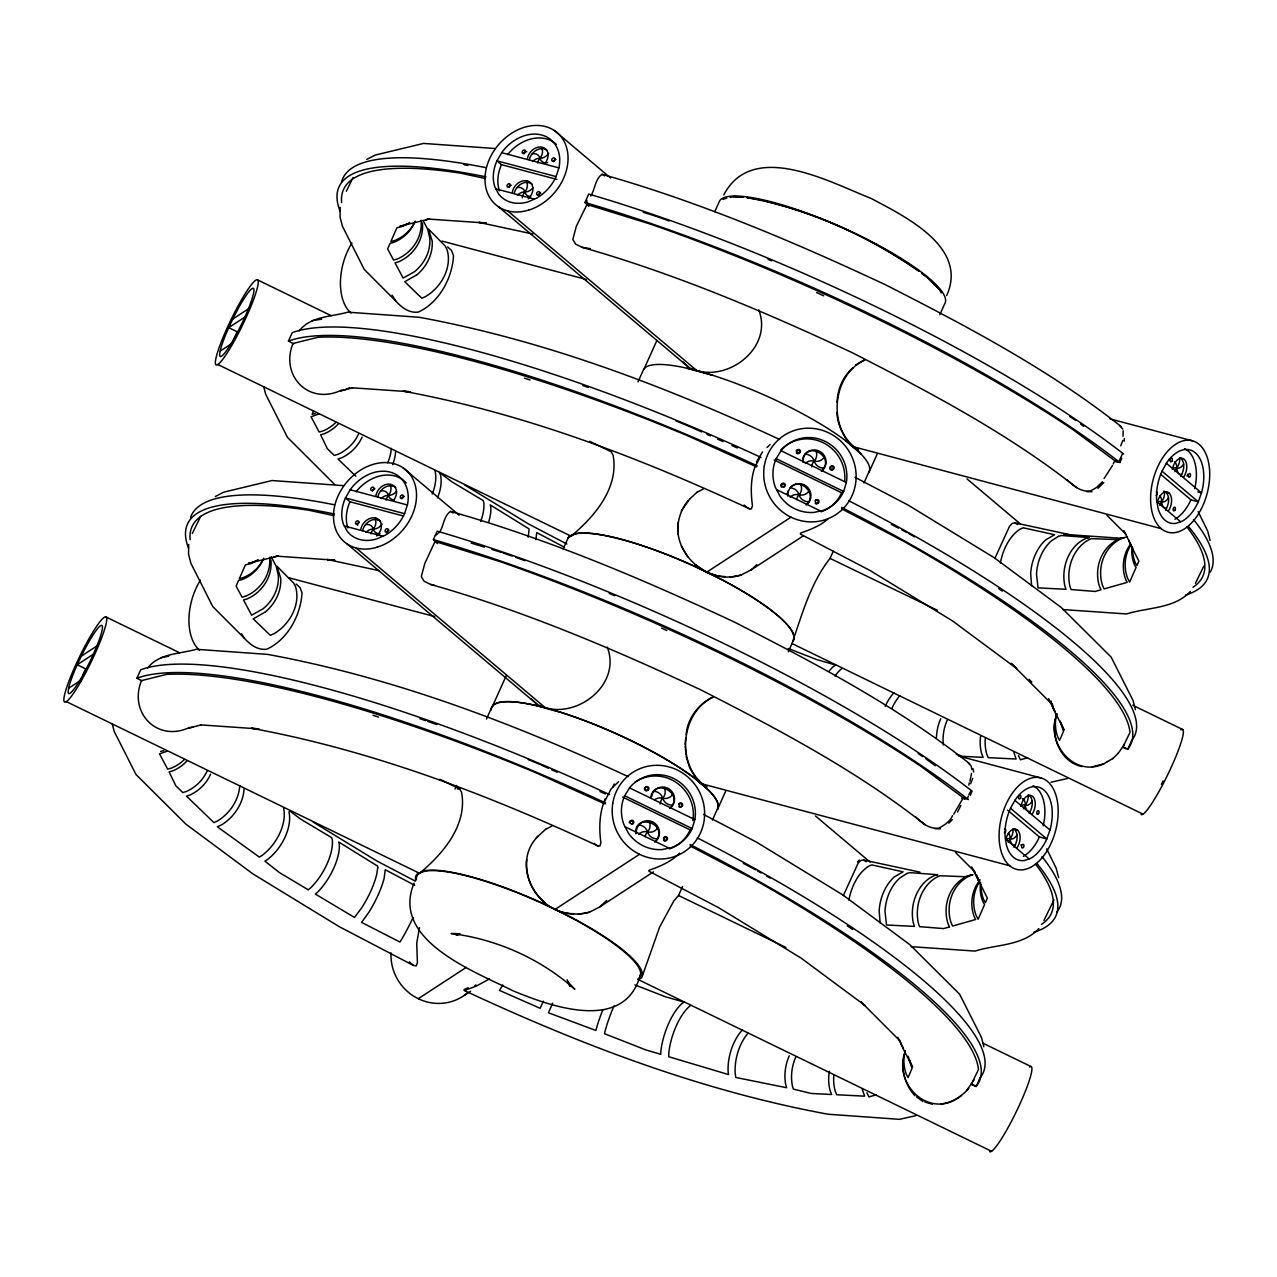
<?xml version="1.0" encoding="UTF-8"?>
<svg xmlns="http://www.w3.org/2000/svg" width="1277" height="1277" viewBox="0 0 1277 1277"><rect width="100%" height="100%" fill="white"/><g stroke="black" fill="none" stroke-linecap="round" stroke-linejoin="round"><path stroke-width="1.5" d="M678.055 534.424C676.73 522.229 680.449 510.082 688.064 500.488M188.709 544.449L188.517 554.026L190.896 563.317L212.764 606.575L244.242 638.117C250.037 644.55 257.683 650.504 266.877 649.179C287.756 639.522 300.749 615.243 302.026 592.847L300.047 587.596L296.152 584.052M340.225 207.337L340.033 216.914L342.412 226.189L364.264 269.463L395.742 301.005C401.553 307.438 409.199 313.376 418.393 312.067C439.256 302.41 452.266 278.131 453.527 255.719L451.563 250.484L447.652 246.94M686.18 734.307C687.521 718.249 698.631 703.93 712.933 696.955M465.403 991.032L465.435 990.106L476.145 986.163L489.506 978.9M586.766 200.234L586.989 204.48L650.823 224.225A472.602 102.288 24.2 0 1 1072.026 428.944L1116.05 461.62M1055.153 719.558C1048.688 747.093 1076.319 777.549 1104.094 763.566M971.526 773.479L969.913 781.141M1124.239 441.235L1124.367 438.49M903.238 1059.734C901.594 1072.728 906.095 1086.088 914.907 1095.746M685.031 744.395L685.797 737.675M837.105 402.239C837.536 389.182 842.964 376.348 852.94 367.76M528.231 537.154L529.109 528.949L490.24 504.926L490.799 507.113A37.975 15.978 -59.9 0 1 488.628 522.213M968.828 785.179L969.211 782.929M535.909 539.676L536.755 532.605L564.466 547.274M596.614 1027.682L595.896 1030.475L548.456 1012.789L552.622 1003.131M843.347 895.592L858.064 863.3L860.921 860.411L863.523 860.028L866.205 861.736M994.847 558.464L1009.58 526.188L1012.422 523.283L1015.039 522.9L1017.705 524.608M905.377 1050.955C892.064 1084.827 930.885 1121.03 961.501 1095.443M1056.893 713.827C1049.247 733.892 1059.511 762.002 1081.986 766.567M605.106 798.939C599.36 812.826 598.833 828.166 600.94 842.836L599.887 846.044L596.758 845.566L594.044 843.299M404.57 513.689L407.491 504.702A37.863 29.483 -49.8 0 0 390.155 472.107A37.863 29.483 -49.8 0 0 350.361 489.49L345.444 497.95A37.863 29.483 -49.8 0 0 343.385 524.097L347.105 531.088A37.863 29.483 -49.8 0 0 376.667 538.958L385.207 535.223A37.863 29.483 -49.8 0 0 404.57 513.689L345.444 497.95L349.978 501.781L403.388 516.004M556.086 176.577L558.991 167.574A37.863 29.483 -49.8 0 0 541.671 134.995A37.863 29.483 -49.8 0 0 501.877 152.378L496.945 160.838A37.863 29.483 -49.8 0 0 494.901 186.969L498.605 193.96A37.863 29.483 -49.8 0 0 528.183 201.83L536.707 198.111A37.863 29.483 -49.8 0 0 556.086 176.577L496.945 160.838L501.478 164.669L556.804 179.387M605.122 803.999L535.606 772.617A472.602 102.288 24.2 0 0 166.505 674.384L141.492 680.609C128.402 712.614 157.215 742.847 189.81 727.331M756.622 466.871L687.106 435.505A472.602 102.288 24.2 0 0 318.005 337.272L293.008 343.481C279.902 375.486 308.731 405.719 341.326 390.203M968.349 796.082L967.327 799.083L963.145 797.965L953.791 814.183M1119.354 460.47L1122.627 453.527M650.775 797.183C654.063 778.012 683.275 792.442 671.079 807.048M787.143 493.784L788.069 491.102M802.754 458.73C807.463 441.012 834.36 456.288 822.596 469.936M1123.042 436.351L1123.121 430.796M640.735 973.106C626.416 1033.636 550.978 1006.707 512.716 990.649C474.98 971.637 390.155 940.239 414.067 883.109M362.652 530.641C364.057 523.059 373.491 516.084 380.578 521.208M377.816 496.929C379.221 489.346 388.655 482.387 395.742 487.495M514.168 193.513C515.573 185.947 525.007 178.972 532.094 184.096M529.317 159.801C530.721 152.234 540.155 145.259 547.242 150.383M419.495 927.581L416.717 943.224L417.419 962.635L416.27 965.907L413.237 965.364L339.171 926.623L252.974 873.931L185.883 824.144L135.985 774.516L114.132 731.242L112.232 723.82M970.6 783.695L972.723 778.363M1120.711 445.801L1122.834 440.469M590.772 196.051C595.13 189.14 595.178 178.78 602.074 174.295C699.876 202.005 793.671 241.784 885.599 284.819C967.248 326.513 1049.071 369.5 1121.222 426.598M93.365 654.223L97.02 645.683A37.863 5.076 -64.1 0 0 100.452 625.778A37.863 5.076 -64.1 0 0 81.425 655.867L77.227 664.758A37.863 5.076 -64.1 0 0 68.878 687.058L68.144 691.32A37.863 5.076 -64.1 0 0 76.205 686.052L80.291 679.603A37.863 5.076 -64.1 0 0 93.365 654.223L77.227 664.758L85.655 668.861A37.863 5.076 -64.1 0 0 82.686 675.772M244.881 317.111L248.52 308.555A37.863 5.076 -64.1 0 0 251.952 288.666A37.863 5.076 -64.1 0 0 232.925 318.739L228.727 327.646A37.863 5.076 -64.1 0 0 220.378 349.946L219.644 354.208A37.863 5.076 -64.1 0 0 227.721 348.94L231.807 342.491A37.863 5.076 -64.1 0 0 244.881 317.111L228.727 327.646L237.171 331.749A37.863 5.076 -64.1 0 0 233.515 340.289M313.631 410.843L312.131 414.259L315.18 413.556M612.721 787.255L614.205 783.966M142.082 680.928L136.926 678.231L140.725 669.802A461.38 99.861 24.2 0 1 609.48 794.565M293.582 343.816L288.442 341.119L292.225 332.69A461.38 99.861 24.2 0 1 760.98 457.437M437.325 543.523L433.43 539.596L437.229 531.168A461.38 99.861 24.2 0 1 972.148 791.149L970.265 795.363M588.841 206.411L584.946 202.468L588.729 194.056A461.38 99.861 24.2 0 1 1123.664 454.037M455.027 789.026L456.639 785.451M486.489 719.031L492.14 706.468M638.005 381.903L643.64 369.34A123.805 26.801 24.2 0 1 770.462 397.817A123.805 26.801 24.2 0 1 868.775 472.219L863.922 482.977M506.187 675.772L492.347 706.58A123.805 26.801 24.2 0 1 535.382 705.415L560.97 712.422A123.805 26.801 24.2 0 1 694.576 778.156L709.501 791.086A123.805 26.801 24.2 0 1 717.466 809.458L725.607 791.341M563.205 548.902L568.105 538.032A123.805 26.801 24.2 0 1 694.911 566.493A123.805 26.801 24.2 0 1 793.225 640.894L788.324 651.781M643.847 369.468L656.889 340.464M714.721 211.774L719.605 200.904A123.805 26.801 24.2 0 1 846.412 229.381A123.805 26.801 24.2 0 1 944.725 303.782L939.84 314.653M991.543 1151.279L638.372 979.635L642.347 976.011L659.618 927.134L673.745 901.051L678.534 895.496L682.572 886.525M712.422 820.105L717.259 809.331A123.805 26.801 24.2 0 0 611.555 731.625A123.805 26.801 24.2 0 0 491.246 709.9M793.384 639.49C802.866 611.635 811.533 581.689 830.05 558.384L833.274 551.201M868.967 472.346L877.123 454.213M1114.885 461.396L1119.881 462.466L1121.765 458.251M980.066 1077.884L976.282 1086.312L971.51 1083.997M1131.582 740.772L1127.783 749.2L1123.01 746.885M543.348 1001.2L540.091 1008.287L499.451 990.377L500.967 987.967A37.863 5.076 -64.1 0 0 502.707 984.982M1113.225 463.95L1114.661 460.837L1118.844 461.955M346.322 191.247L353.027 177.519M192.284 533.515L200.681 516.355M723.772 194.95C752.807 139.337 830.369 182.547 870.946 198.334C904.611 216.34 968.668 246.924 946.688 295.53M1195.432 583.302L1203.828 566.126M1043.932 920.414L1053.988 899.822M957.574 812.076L960.799 805.5M586.989 204.48L576.342 226.221L572.814 239.422L575.576 244.099L582.2 247.355C675.325 273.773 764.604 311.716 852.158 352.66C929.911 392.422 1007.888 433.302 1076.639 487.654M435.122 541.304L424.842 563.349L421.298 576.534L424.06 581.211L430.7 584.467C523.825 610.885 613.104 648.844 700.642 689.788C778.411 729.534 856.388 770.414 925.139 824.782L922.345 822.34M952.594 815.604C950.088 821.526 944.421 825.07 939.042 828.087C929.56 829.459 921.834 822.915 915.465 816.769M1180.602 476.465C1183.811 471.229 1185.535 463.519 1181.161 458.459L1179.709 457.836A9.418 5.539 -75.1 0 1 1176.915 467.925A9.418 5.539 -75.1 0 0 1174.952 471.644M1165.454 510.177C1168.663 504.942 1170.386 497.232 1166.013 492.172L1163.65 491.15M1029.102 813.577C1032.311 808.341 1034.035 800.647 1029.661 795.587L1028.193 794.948A9.418 5.539 -75.1 0 1 1025.399 805.053A9.418 5.539 -75.1 0 0 1023.436 808.756M1013.954 847.289C1017.162 842.054 1018.886 834.36 1014.513 829.3L1013.044 828.661M1162.006 471.181L1166.539 462.976A37.863 22.3 -75.1 0 1 1195.304 452.792A37.863 22.3 -75.1 0 1 1201.609 492.571L1198.305 501.813A37.863 22.3 -75.1 0 1 1182.279 521.176L1176.101 523.362A37.863 22.3 -75.1 0 1 1157.952 508.038L1156.611 499.499A37.863 22.3 -75.1 0 1 1162.006 471.181L1198.305 501.813L1190.914 499.85L1160.665 474.31M1010.49 808.293L1015.039 800.088A37.863 22.3 -75.1 0 1 1043.788 789.904A37.863 22.3 -75.1 0 1 1050.093 829.699L1046.789 838.941A37.863 22.3 -75.1 0 1 1030.762 858.288L1024.601 860.475A37.863 22.3 -75.1 0 1 1006.452 845.151L1005.095 836.627A37.863 22.3 -75.1 0 1 1010.49 808.293L1046.789 838.941L1039.398 836.978L1007.633 810.161M762.497 451.898L756.607 461.827M807.431 503.649C817.057 493.018 799.53 476.768 790.16 487.846A9.402 9.099 56.9 0 1 799.051 494.79A9.418 9.099 56.9 0 0 807.974 501.733L808.533 501.701M655.931 840.761C669.276 823.984 634.19 812.028 635.738 833.769M1183.651 464.014L1183.412 464.445A9.418 5.539 -75.1 0 1 1176.915 467.925A9.418 5.539 -75.1 0 0 1172.222 469.186M1168.503 497.727L1168.263 498.158A9.418 5.539 -75.1 0 1 1161.767 501.638A9.418 5.539 -75.1 0 0 1157.744 502.356M1032.151 801.142L1031.912 801.557A9.418 5.539 -75.1 0 1 1025.399 805.053A9.418 5.539 -75.1 0 0 1020.722 806.314M1016.987 834.855L1016.747 835.27A9.418 5.539 -75.1 0 1 1010.251 838.766A9.418 5.539 -75.1 0 0 1005.574 840.027M968.86 794.597L971.111 790.655M1124.399 744.555L1118.125 753.414M974.016 1079.927L966.625 1090.542M723.053 199.308L726.757 198.111M776.177 458.651L781.253 450.478A37.863 36.602 56.9 0 1 825.07 441.331A37.863 36.602 56.9 0 1 846.428 482.163L843.666 491.453A37.863 36.602 56.9 0 1 823.058 510.481L813.672 512.444A37.863 36.602 56.9 0 1 779.928 496.051L775.347 487.287A37.863 36.602 56.9 0 1 776.177 458.651L843.666 491.453L841.639 492.762A37.863 36.602 56.9 0 1 821.047 511.806M624.676 795.763L629.737 787.606A37.863 36.602 56.9 0 1 673.57 778.459A37.863 36.602 56.9 0 1 694.927 819.275L692.15 828.565A37.863 36.602 56.9 0 1 671.558 847.609L662.156 849.556A37.863 36.602 56.9 0 1 628.428 833.163L623.846 824.415A37.863 36.602 56.9 0 1 624.676 795.763L692.15 828.565L690.139 829.89A37.863 36.602 56.9 0 1 669.531 848.918M681.375 510.928L689.74 498.956M824.048 457.389L823.777 457.805A9.418 9.099 56.9 0 1 814.199 461.077A9.418 9.099 56.9 0 0 805.308 463.535M808.9 491.086L808.628 491.517A9.418 9.099 56.9 0 1 799.051 494.79A9.418 9.099 56.9 0 0 790.16 497.248M672.532 794.502L672.277 794.917A9.418 9.099 56.9 0 1 662.699 798.189A9.418 9.099 56.9 0 0 654.59 799.913M657.384 828.214L657.112 828.629A9.418 9.099 56.9 0 1 647.551 831.902A9.418 9.099 56.9 0 0 638.66 834.36M1112.49 465.498L1104.094 478.492M857.426 861.959L859.325 860.028M767.126 447.493L770.047 444.588M618.547 781.716L610.997 789.026L603.638 803.504M1102.386 481.796L1096.544 487.511L1090.558 490.959C1081.076 492.347 1073.35 485.787 1066.965 479.641M1097.933 488.293L1103.775 482.562M948.763 823.122L952.275 819.69M1112.714 758.714L1118.413 753.031M299.201 330.887C310.582 316.058 331.222 316.951 347.775 312.179L419.175 317.271C544.465 340.32 664.423 385.877 779.608 439.464M147.685 668.015C159.066 653.17 179.722 654.079 196.259 649.291L267.659 654.399C392.965 677.448 512.923 723.005 628.092 776.592M968.828 1088.355C961.549 1096.496 951.796 1103.041 940.686 1103.919M756.83 564.61L751.02 569.989L803.297 535.861M578.21 914.316L589.351 912.273L599.663 907.005L606.735 900.397M1190.356 591.459C1174.265 608.874 1147.815 607.229 1126.569 613.95L1062.751 609.544M1038.855 928.587C1022.749 945.986 996.299 944.341 975.069 951.078L911.251 946.672M689.596 499.068L697.146 492.188M545.63 829.3L536.404 837.712M538.24 836.084C510.066 863.507 536.436 914.045 573.581 913.725M679.572 853.148C671.319 861.767 660.097 866.397 649.051 870.244L648.924 871.217L718.616 907.676L801.03 958.053L865.168 1005.637L860.953 1001.695M828.262 518.574C820.568 525.853 810.336 529.572 800.567 533.132L800.44 534.105L870.132 570.548L952.53 620.925L1016.668 668.525L1011.049 663.258L1051.641 703.93M568.744 536.021L571.027 536.148C594.523 516.77 619.297 487.638 613.04 455.011L611.108 451.723L589.591 441.267M417.228 873.133L419.526 873.276C443.023 853.898 467.797 824.766 461.524 792.139L459.608 788.835L439.863 779.257M435.329 535.382L437.724 533.706M232.781 319.042L248.392 308.842M220.187 351.095L230.706 344.231M81.281 656.17L96.892 645.97M68.671 688.207L79.19 681.343M758.937 457.948L760.086 457.214L755.154 466.376C750.477 478.891 750.716 492.667 752.456 505.724L751.387 508.932L748.274 508.454L744.204 505.038M803.313 485.324L804.111 484.797A11.828 11.445 56.9 0 1 806.17 505.022M695.39 564.594L706.484 572.351L790.974 517.185M651.797 822.436L652.611 821.909A11.828 11.445 56.9 0 1 654.654 842.134M418.265 998.71L466.313 967.343M639.474 854.313L554.968 909.463C565.807 914.316 578.066 915.433 589.495 912.161M464.269 995.39L470.67 991.207M599.504 907.101L653.425 871.904M1107.686 761.363L1103.807 763.933L1092.186 766.807M855.478 365.142L864.433 359.843M864.992 359.986C831.024 374.975 827.177 430.908 858.607 449.887M713.492 697.114C679.524 712.103 675.661 768.02 707.107 787.015M1107.398 761.731L1113.017 758.33M474.821 985.573L475.922 984.95M567.898 537.904L575.416 533.706A123.805 26.801 24.2 0 1 694.704 566.381L723.341 580.476A123.805 26.801 24.2 0 1 793.017 640.767M638.372 979.635L641.501 977.895A123.805 26.801 24.2 0 0 571.841 917.588L543.188 903.493A123.805 26.801 24.2 0 0 423.916 870.834L416.382 875.016A123.805 26.801 24.2 0 0 415.775 880.491M969.706 763.726C897.555 706.628 815.748 663.641 734.099 621.931C642.155 578.912 548.376 539.133 450.573 511.407C443.502 515.621 443.726 527.465 438.921 532.876M696.987 492.283L703.435 488.915M545.487 829.396L551.935 826.027M366.802 159.417L375.31 155.044L423.565 143.423L494.965 148.515M215.302 496.545L223.794 492.156L272.065 480.535L343.465 485.643M318.771 414.035L311.029 416.749L319.138 431.993L322.73 431.067A37.975 36.538 -14.2 0 0 335.819 422.464M167.271 751.147L159.529 753.861L167.638 769.121L171.23 768.179A37.975 36.538 -14.2 0 0 184.303 759.576M751.163 569.877L740.852 575.145L729.726 577.204M464.11 989.515L468.26 987.696M459.656 933.998L456.097 935.115L459.704 934.221M1027.618 757.724L1020.435 759.767L1018.439 755.633M876.118 1094.852L868.935 1096.895L866.939 1092.761M429.503 218.814L425.672 219.772L429.359 219.005M352.899 387.761L340.544 390.842L344.455 390.028A37.863 36.602 56.9 0 0 349.706 387.681M274.172 556.884L278.003 555.926M201.399 724.873L189.044 727.97L192.955 727.156M1124.462 537.617L1116.353 539.58L1091.356 538.623A38.023 30.887 -83.8 0 0 1069.934 586.287L1071.068 589.543L1095.155 591.459L1101.013 589.798L1099.353 586.047A37.863 34.096 86.9 0 1 1120.791 538.367L1127.495 536.851M1067.396 778.523L1051.019 782.21M915.88 1115.635L899.503 1119.338L828.103 1114.23C701.504 1090.973 580.412 1044.634 464.078 990.425M160.631 751.371L163.679 750.684M426.263 219.788L399.956 226.189L403.021 225.55A37.895 36.57 59.5 0 0 406.549 224.082M730.141 197.408L734.467 196.514L743.501 197.281M277.843 556.133L248.44 563.317L251.521 562.678A37.895 36.57 59.5 0 0 255.049 561.21M312.258 320.623L321.692 319.202M160.758 657.751L168.628 656.17M741.011 575.049C709.373 585.233 673.266 555.527 678.263 522.309M1181.608 474.517L1181.273 474.549A9.418 5.539 -75.1 0 1 1176.915 467.925A9.402 5.539 -75.1 0 0 1174.425 461.843M1166.46 508.23L1166.109 508.262A9.418 5.539 -75.1 0 1 1161.767 501.638A9.402 5.539 -75.1 0 0 1159.819 495.987M1030.108 811.645L1029.757 811.677A9.418 5.539 -75.1 0 1 1025.399 805.053A9.402 5.539 -75.1 0 0 1022.334 798.668M1014.96 845.358L1014.608 845.39A9.418 5.539 -75.1 0 1 1010.251 838.766A9.402 5.539 -75.1 0 0 1008.303 833.099M457.389 788.994L459.608 788.835M823.681 468.005L823.122 468.02A9.418 9.099 56.9 0 1 814.199 461.077A9.402 9.099 56.9 0 0 805.308 454.133M672.181 805.117L671.622 805.133A9.418 9.099 56.9 0 1 662.699 798.189A9.402 9.099 56.9 0 0 653.792 791.261M657.017 838.829L656.458 838.845A9.418 9.099 56.9 0 1 647.551 831.902A9.402 9.099 56.9 0 0 638.644 824.974M1086.551 491.613L1091.947 491.725M935.051 828.725L940.447 828.853M459.768 933.726L451.132 933.519C496.226 938.962 541.097 958.947 574.873 989.356L567.77 981.726L570.149 986.562L567.084 979.762M725.081 576.597L718.137 576.15L706.628 572.24M733.525 196.706L741.171 197.233M746.901 197.632C808.485 208.534 867.243 235.543 918.562 270.947M427.827 219.021L486.329 223.06L478.731 222.358L532.828 234.01M352.021 387.777L410.524 391.816L402.941 391.113C523.538 413.285 638.915 457.326 749.743 508.948M1063.821 534.329L1122.307 538.367M276.327 556.133L334.813 560.172L327.231 559.486L379.381 570.707M200.521 724.889L259.023 728.928L251.425 728.241C372.022 750.397 487.415 794.438 598.243 846.06M747.109 197.584L759.959 199.755M498.653 206.858L688.495 367.122C723.133 386.292 774.165 349.547 758.761 309.992M347.152 543.986L536.994 704.234C571.617 723.42 622.665 686.659 607.245 647.104M582.2 247.355L590.453 248.68M430.7 584.467L434.004 584.994M956.329 754.292L962.65 756.335L983.146 757.373L981.662 753.685A38.023 33.026 -88.7 0 1 980.624 736.079M961.725 798.157L965.045 798.875M463.982 164.669L467.861 165.499M485.388 178.525L460.183 173.097A472.602 102.288 24.2 0 0 341.629 202.564M1015.375 522.947L1071.403 535.015M333.888 515.637L308.683 510.209A472.602 102.288 24.2 0 0 190.129 539.692M863.875 860.075L919.903 872.127M763.822 200.633C819.036 214.36 872.239 238.24 918.802 270.995M501.701 152.665L558.895 167.878M495.891 188.852L534.409 199.116M442.034 241.082L586.303 279.487M1109.968 418.856L1192.574 440.836A47.329 27.871 -75.1 0 1 1197.172 515.908A47.329 27.871 -75.1 0 1 1150.721 502.755A47.329 27.871 -75.1 0 1 1192.574 440.836M1197.794 491.9L1201.497 492.89L1166.38 463.248M1166.013 492.172L1168.966 492.954A11.828 6.96 -75.1 0 1 1168.407 510.96M1161.208 528.646L851.743 446.28L847.72 441.203M350.201 489.777L407.395 505.006M344.391 525.98L382.892 536.228M288.602 577.699L434.787 616.599M958.468 755.968L1041.058 777.964A47.329 27.871 -75.1 0 1 1045.655 853.02A47.329 27.871 -75.1 0 1 999.205 839.867A47.329 27.871 -75.1 0 1 1041.058 777.964M1014.513 829.3L1017.466 830.082A11.828 6.96 -75.1 0 1 1016.907 848.072M1009.708 865.758L700.227 783.392L696.22 778.332M686.898 368.287L712.47 375.294M924.835 1102.019L932.37 1104.238M643.337 212.317L654.606 215.797A472.602 102.288 24.2 0 1 669.068 220.905M471.181 543.044L484.318 547.115M491.837 549.429L501.222 552.334M435.473 541.608L499.307 561.353A472.602 102.288 24.2 0 1 920.525 766.056L964.55 798.732M788.18 648.461L816.865 659.634L835.717 665.03L833.833 666.179A37.863 13.999 -70.9 0 0 829.108 671.127M634.877 984.886L665.365 996.746L684.201 1002.158L682.317 1003.291A37.863 13.999 -70.9 0 0 660.895 1050.971L660.752 1054.339L645.603 1049.822L604.516 1033.7L605.138 1030.954A38.023 7.295 -68.3 0 1 614.045 1005.861M701.584 431.897L690.889 427.077A472.602 102.288 24.2 0 0 675.9 420.883M706.931 434.324L710.507 435.92M717.626 439.144L722.974 441.555M731.897 445.577L737.244 447.988M1125.963 748.737L1122.754 747.3L1129.985 732.423A472.602 102.288 24.2 0 0 903.398 541.145L841.655 508.853M541.161 765.003L548.296 768.211M551.872 769.823L557.219 772.234M599.998 791.548L605.346 793.959M781.077 450.765L846.332 482.483M774.165 459.959L841.639 492.762M776.592 489.65L820.536 511.008M257.715 279.966A47.329 6.353 -64.1 0 1 230.546 347.52A47.329 6.353 -64.1 0 1 222.15 339.65A47.329 6.353 -64.1 0 1 257.715 279.966L331.254 315.706M937.446 610.326L830.05 558.384M1132.731 705.239L1182.885 729.614M217.872 364.52L571.027 536.148M791.676 643.385L1143.043 814.167M629.577 787.877L694.832 819.595M622.649 797.087L690.139 829.89M625.076 826.778L669.02 848.136M106.199 617.078A47.329 6.353 -64.1 0 1 79.046 684.632A47.329 6.353 -64.1 0 1 70.65 676.762A47.329 6.353 -64.1 0 1 106.199 617.078L179.754 652.834M785.946 947.454L678.534 895.496M983.003 1043.229L1031.385 1066.726M66.356 701.632L419.526 873.276M855.047 477.311L907.947 504.99L994.16 557.682L1061.235 607.469L1111.134 657.096L1133.002 700.371L1135.381 709.645M891.314 524.416L898.369 528.103M901.897 529.955L907.197 532.717M566.828 543.986L528.502 523.953L464.605 484.877M703.547 814.439L756.447 842.102L842.644 894.81L909.735 944.581L959.634 994.224L981.486 1037.483L983.865 1046.773M743.326 863.38L755.681 869.845M690.155 845.981L751.898 878.273A472.602 102.288 24.2 0 1 978.469 1069.535L971.222 1084.381L976.059 1086.583A461.38 99.861 24.2 0 0 690.059 844.56M415.328 881.114L377.002 861.065L313.088 822.005M414.69 885.312L385.239 869.717L384.106 878.416A38.134 9.801 -62.4 0 1 368.957 912.129L361.567 922.409L399.909 942.027L401.616 939.345A37.863 5.076 -64.1 0 0 413.062 917.509M853.323 447.142L858.048 449.743M701.807 784.254L706.532 786.855M602.074 174.295L604.612 175.875M450.573 511.407L453.096 513.003M916.519 1096.895L922.952 1101.476M921.627 273.23L927.772 277.795L939.712 289.751L941.245 292.88M1080.534 424.012L1083.678 426.342M925.873 758.793L935.307 765.801M441.108 473.703L452.026 481.908L483.217 500.584L483.823 502.851A38.023 16.936 -59.5 0 1 480.711 521.527M289.608 810.815L300.526 819.02L331.717 837.696L332.323 839.963A38.023 16.936 -59.5 0 1 310.886 887.627L308.284 889.83L279.519 872.654L264.898 861.145L267.516 859.501A37.863 22.778 -56.2 0 0 288.953 811.837M921.786 273.262L929.305 278.945L940.67 290.741M1156.962 501.813L1180.602 521.766M554.378 130.541L610.645 178.046M966.992 478.875L1020.147 523.746M527.257 180.967L529.077 182.483M507.576 210.833L697.545 371.208M1014.88 800.376L1049.981 830.002M1005.462 838.925L1029.102 858.878M402.862 467.669L459.129 515.158M815.492 815.987L870.164 862.151M375.757 518.079L377.577 519.611M356.075 547.961L546.045 708.336M846.076 441.044L861.017 453.973M409.39 961.82L413.237 965.364M688.495 367.122L682.668 361.535M536.994 704.234L531.152 698.663M334.59 484.398L287.485 437.388L265.632 394.13L263.732 386.708M355.82 476.209L337.99 459.002L341.773 457.757A37.943 33.872 -39.8 0 0 362.093 437.165M1106.92 515.254L1126.378 534.744M955.419 852.366L974.862 871.856M860.937 1001.775L900.141 1041.042M1029.118 679.364L1031.832 682.094M1122.786 429.12L1119.817 425.832M544.912 902.584C532.046 892.272 524.783 875.91 526.747 859.421M968.317 762.96L971.27 766.248L971.957 769.568M392.119 295.179L395.742 301.005M241.513 633.759L244.242 638.117M681.375 546.045L687.617 556.66M971.749 866.907L987.376 898.178L985.413 902.663L983.705 899.694A37.863 36.698 -5.2 0 1 981.135 884.642M979.794 882.902L980.225 883.652L973.297 869.557M902.967 1048.225L912.56 1067.221L909.432 1059.671M541.975 148.675L541.991 148.707A9.418 7.327 -49.8 0 1 539.979 158.252A9.418 7.327 -49.8 0 0 537.617 163.057M526.826 182.388L526.842 182.403A9.418 7.327 -49.8 0 1 524.831 191.965A9.418 7.327 -49.8 0 0 522.309 197.775M390.475 485.787L390.491 485.819A9.418 7.327 -49.8 0 1 388.463 495.364A9.418 7.327 -49.8 0 0 386.101 500.169M375.326 519.5L375.342 519.531A9.418 7.327 -49.8 0 1 373.315 529.077A9.418 7.327 -49.8 0 0 370.953 533.882M815.923 450.909L815.939 450.941A9.418 9.099 56.9 0 1 814.199 461.077A9.418 9.099 56.9 0 0 811.693 466.919M800.759 484.622L800.791 484.653A9.418 9.099 56.9 0 1 799.051 494.79A9.418 9.099 56.9 0 0 796.656 499.546M664.407 788.021L664.423 788.069A9.418 9.099 56.9 0 1 662.699 798.189A9.418 9.099 56.9 0 0 660.193 804.031M649.259 821.734L649.275 821.781A9.418 9.099 56.9 0 1 647.551 831.902A9.418 9.099 56.9 0 0 645.156 836.658M1123.936 530.673L1131.741 546.54L1129.89 543.332A37.975 34.942 -34.3 0 1 1128.74 539.868M1048.577 698.631L1054.834 711.321L1053.11 708.336A38.023 36.395 -18.6 0 1 1051.083 701.041M897.859 1037.339L903.318 1048.449L901.61 1045.448A38.023 36.395 -18.6 0 1 900.397 1041.872M423.597 221.416L427.699 229.285L429.758 237.921A37.241 32.037 -43.8 0 1 414.61 271.634L403.117 278.067L395.024 262.854L398.823 261.721A37.975 34.942 -34.3 0 0 422.416 222.948M271.235 556.772L276.199 566.413L278.258 575.033A37.241 32.037 -43.8 0 1 263.11 608.746L251.617 615.195L243.524 599.982L247.307 598.833A37.975 34.942 -34.3 0 0 270.916 560.06M1198.177 511.646L1207.739 531.184L1210.101 540.474M1046.661 848.774L1056.223 868.312L1058.601 877.586M439.543 472.538L440.453 474.709A37.863 22.778 -56.2 0 1 437.5 497.87M846.731 439.942C841.415 431.722 837.153 422.464 837.01 412.487M695.215 777.054L689.708 767.716L686.148 756.559M1060.932 722.559L1064.06 730.109L1054.467 711.097A37.975 36.538 -14.2 0 1 1052.408 703.771M1060.181 721.058L1063.518 731.354L1059.543 740.437L1057.835 737.18A37.863 36.602 56.9 0 1 1056.702 714.019M908.218 1056.287L912.017 1068.482L908.027 1077.565L906.319 1074.292A37.863 36.602 56.9 0 1 905.201 1051.147M1031.624 585.84L1030.667 573.517A38.134 26.067 -77.8 0 1 1045.815 539.804L1054.594 534.728L1023.34 527.816L1021.041 528.63A37.863 22.3 -75.1 0 0 1000.418 563.013M880.124 922.952L879.167 910.629A38.134 26.067 -77.8 0 1 894.315 876.916L903.094 871.84L871.824 864.928L869.525 865.742A37.863 22.3 -75.1 0 0 848.902 900.141M1013.778 752.057L1016.109 759.033L988.206 757.628L986.722 754.037A37.975 33.457 89.8 0 1 985.317 738.377M862.262 1089.185L864.609 1096.161L836.69 1094.756L835.222 1091.149A37.975 33.457 89.8 0 1 833.817 1075.505M973.01 768.674L973.697 772.01M1164.56 491.549L1164.56 491.581A9.418 5.539 -75.1 0 1 1161.767 501.638A9.418 5.539 -75.1 0 0 1159.803 505.341M685.19 746.135L685.988 754.819M416.43 879.486A122.416 26.498 24.2 0 1 540.219 902.488A122.416 26.498 24.2 0 1 637.686 979.331M247.61 310.934A37.863 5.076 -64.1 0 1 249.382 307.821M582.823 385.526A472.602 102.288 24.2 0 1 588.25 387.442M288.442 341.119A461.38 99.861 24.2 0 1 757.197 465.866M524.512 378.2A447.285 96.813 24.2 0 1 530.051 379.923M780.486 450.366A37.863 36.602 56.9 0 1 823.058 442.656A37.863 36.602 56.9 0 1 844.672 481.557M796.114 451.02A1.9 1.836 56.9 0 1 798.843 450.318A1.9 1.836 56.9 0 1 799.131 453.191A1.9 1.836 56.9 0 1 796.305 452.888M815.301 500.392A1.9 1.836 56.9 0 1 818.11 501.334A1.9 1.836 56.9 0 1 816.578 503.824M816.099 503.792A1.9 1.836 56.9 0 1 815.221 503.361M830.88 466.472A1.9 1.836 56.9 0 1 833.386 468.356A1.9 1.836 56.9 0 1 830.784 469.92M830.034 469.282A1.9 1.836 56.9 0 1 830.465 466.68M803.025 462.418A11.828 11.445 56.9 0 1 819.259 451.084A11.828 11.445 56.9 0 1 821.319 471.309M781.891 487.239A1.9 1.836 56.9 0 1 780.917 486.154M780.822 485.196A1.9 1.836 56.9 0 1 783.615 483.983A1.9 1.836 56.9 0 1 783.727 487.096M787.877 496.13A11.828 11.445 56.9 0 1 804.111 484.797M909.016 533.754A472.602 102.288 24.2 0 1 914.476 536.851M998.71 588.665A472.602 102.288 24.2 0 1 1002.317 591.091M841.559 507.432A461.38 99.861 24.2 0 1 1127.559 749.455M848.854 500.792A461.38 99.861 24.2 0 1 1131.342 741.027M338.485 423.741A38.023 36.395 -18.6 0 1 324.087 433.829L320.623 434.771L327.375 448.754L334.335 455.458L338.245 454.213A37.863 34.224 -37.9 0 0 358.693 433.749M391.257 448.387A37.895 29.818 -49.4 0 1 387.665 462.801M434.994 470.67A37.943 23.656 -55.6 0 1 432.233 493.96M395.551 451.978A37.895 29.195 -50.3 0 1 392.678 464.605M1180.922 729.885A47.329 6.353 -64.1 0 1 1169.509 770.989A47.329 6.353 -64.1 0 1 1141.079 814.423M1163.187 780.917A37.863 5.076 -64.1 0 1 1161.4 784.317M943.32 745.034A37.863 29.116 -81.3 0 1 947.263 720.068M936.456 737.755A37.943 28.509 -80.4 0 1 940.766 718.664M885.169 706.373A37.895 21.901 -74.8 0 1 893.98 692.709M834.95 676.044A37.943 15.005 -71.3 0 1 841.735 668.621M892 708.176A37.895 22.731 -75.4 0 1 899.758 695.789M499.435 190.8A37.863 29.483 -49.8 0 1 501.478 164.669M507.607 154.645A37.863 29.483 -49.8 0 1 556.357 144.397M538.686 196.115A1.9 1.469 -49.8 0 1 540.825 193.162M532.924 187.895A9.418 7.327 -49.8 0 1 524.831 191.965A9.418 7.327 -49.8 0 0 517.456 195.205M532.301 153.799A9.402 7.327 -49.8 0 1 539.963 158.252A9.418 7.327 -49.8 0 0 545.758 162.865M548.727 153.288A9.418 7.327 -49.8 0 1 539.979 158.252A9.418 7.327 -49.8 0 0 532.605 161.493M547.673 162.69A9.418 7.327 -49.8 0 1 546.7 162.833M517.153 187.511A9.402 7.327 -49.8 0 1 524.815 191.965A9.418 7.327 -49.8 0 0 530.609 196.578M524.001 153.767A1.9 1.469 -49.8 0 1 526.778 151.74M512.348 191.981A11.828 9.21 -49.8 0 1 528.359 181.334A11.828 9.21 -49.8 0 1 528.183 198.877M527.497 158.268A11.828 9.21 -49.8 0 1 542.422 147.254A11.828 9.21 -49.8 0 1 545.295 163.009M553.564 161.636A1.9 1.469 -49.8 0 1 555.99 159.449M508.885 187.049A1.9 1.469 -49.8 0 1 511.263 185.293M768.068 259.359A472.602 102.288 24.2 0 1 771.691 260.875M1069.711 416.462A472.602 102.288 24.2 0 1 1075.809 420.516M584.946 202.468A461.38 99.861 24.2 0 1 1119.881 462.466M816.562 292.593A447.285 96.813 24.2 0 1 823.681 295.801M1169.461 459.05A1.9 1.117 -75.1 0 1 1168.982 460.406M1184.529 448.674A37.863 22.3 -75.1 0 1 1194.697 488.692M1190.914 499.85A37.863 22.3 -75.1 0 1 1174.888 519.196M1156.308 491.884A1.9 1.117 -75.1 0 1 1156.212 495.46M1157.489 501.733A11.828 6.96 -75.1 0 1 1168.966 492.954M1172.637 468.036A11.828 6.96 -75.1 0 1 1184.13 459.241A11.828 6.96 -75.1 0 1 1183.571 477.247M1187.61 474.374A1.9 1.117 -75.1 0 1 1186.86 476.05M1132.651 547.53A37.863 36.698 -5.2 0 0 1135.221 562.566L1136.913 565.551L1138.876 561.05L1131.246 546.109A38.023 35.325 -31.9 0 1 1130.081 542.613M1130.464 544.194A37.895 36.57 59.5 0 0 1125.691 579.503L1127.176 582.376L1104.094 588.92L1102.45 585.265A37.943 34.559 84.9 0 1 1123.888 537.601M1131.917 547.386A37.943 36.873 0.9 0 0 1134.327 564.402L1136.067 567.499L1129.634 582.136L1127.575 578.21A37.895 36.714 54.1 0 1 1130.161 546.173M1186.94 526.922A472.602 102.288 24.2 0 1 1192.989 587.244M1193.5 519.516A461.38 99.861 24.2 0 1 1210.261 572.176M1188.44 526.395A461.38 99.861 24.2 0 1 1185.423 595.114M351.047 313.025A47.329 27.871 -75.1 0 1 351.941 243.045M414.371 222.884A37.863 36.698 -5.2 0 1 393.492 242.47L390.092 243.316L387.617 248.919L393.571 260.109L397.466 258.944A38.023 35.325 -31.9 0 0 421.091 220.219M415.233 221.113A37.943 36.873 0.9 0 1 394.385 240.635L390.89 241.481L396.908 227.737L401.138 226.843A37.895 36.714 54.1 0 0 409.646 222.453M339.985 210.913A461.38 99.861 24.2 0 1 485.962 176.864M341.486 182.244A461.38 99.861 24.2 0 1 485.962 167.67M347.919 527.928A37.863 29.483 -49.8 0 1 349.978 501.781M356.091 491.757A37.863 29.483 -49.8 0 1 406.214 482.898M387.17 533.243A1.9 1.469 -49.8 0 1 388.91 530.242M382.062 524.129A9.418 7.327 -49.8 0 1 373.315 529.077A9.418 7.327 -49.8 0 0 365.956 532.317M380.785 490.911A9.402 7.327 -49.8 0 1 388.463 495.364A9.418 7.327 -49.8 0 0 394.258 499.993M396.556 491.294A9.418 7.327 -49.8 0 1 388.463 495.364A9.418 7.327 -49.8 0 0 381.105 498.605M365.637 524.624A9.402 7.327 -49.8 0 1 373.315 529.077A9.418 7.327 -49.8 0 0 380.051 533.674M372.485 490.895A1.9 1.469 -49.8 0 1 374.911 488.708M360.848 529.109A11.828 9.21 -49.8 0 1 376.859 518.462A11.828 9.21 -49.8 0 1 376.683 535.989M357.608 525.374A1.9 1.469 -49.8 0 1 359.348 522.373M375.997 495.396A11.828 9.21 -49.8 0 1 390.906 484.366A11.828 9.21 -49.8 0 1 393.779 500.121M402.063 498.764A1.9 1.469 -49.8 0 1 404.059 496.53M503.09 552.925A472.602 102.288 24.2 0 1 512.109 556.086M515.732 557.363A472.602 102.288 24.2 0 1 524.879 560.651M609.145 593.39A472.602 102.288 24.2 0 1 614.748 595.721M918.211 753.59A472.602 102.288 24.2 0 1 922.792 756.622M433.43 539.596A461.38 99.861 24.2 0 1 968.365 799.578M661.486 628.108A447.285 96.813 24.2 0 1 666.833 630.503M1033.013 785.786A37.863 22.3 -75.1 0 1 1043.197 825.82M1039.398 836.978A37.863 22.3 -75.1 0 1 1023.372 856.324M1004.488 829.108A1.9 1.117 -75.1 0 1 1005.781 830.433A1.9 1.117 -75.1 0 1 1004.392 832.684M1020.977 844.736A1.9 1.117 -75.1 0 1 1020.962 845.198M1005.989 838.861A11.828 6.96 -75.1 0 1 1017.466 830.082M1021.137 805.148A11.828 6.96 -75.1 0 1 1032.614 796.369A11.828 6.96 -75.1 0 1 1032.055 814.359M1013.108 829.715A9.418 5.539 -75.1 0 1 1010.251 838.766A9.418 5.539 -75.1 0 0 1008.287 842.469M980.129 879.805A37.895 36.57 59.5 0 0 974.175 916.615L975.676 919.488L952.578 926.048L950.95 922.393A37.943 34.559 84.9 0 1 972.372 874.729M980.656 882.615A37.943 36.873 0.9 0 0 982.811 901.53L984.551 904.611L978.134 919.248L976.075 915.322A37.895 36.714 54.1 0 1 979.682 881.641M1035.439 864.034A472.602 102.288 24.2 0 1 1041.473 924.356M978.39 880.46A37.975 34.942 -34.3 0 1 976.793 875.192M979.746 883.221A38.023 35.325 -31.9 0 1 978.134 877.938M1041.984 856.644A461.38 99.861 24.2 0 1 1056.861 912.129M1036.924 863.507A461.38 99.861 24.2 0 1 1033.907 932.242M199.547 650.137A47.329 27.871 -75.1 0 1 200.441 580.173M262.854 560.012A37.863 36.698 -5.2 0 1 241.991 579.598L238.576 580.428L236.117 586.047L242.055 597.221L245.95 596.072A38.023 35.325 -31.9 0 0 269.575 557.347M263.716 558.225A37.943 36.873 0.9 0 1 242.885 577.747L239.374 578.609L245.407 564.849L249.622 563.971A37.895 36.714 54.1 0 0 258.13 559.565M188.485 548.025A461.38 99.861 24.2 0 1 334.446 513.992M190.544 517.472A461.38 99.861 24.2 0 1 334.446 504.782M80.196 682.126A37.863 5.076 -64.1 0 1 82.015 677.417M419.925 718.696A472.602 102.288 24.2 0 1 425.784 720.723M427.731 721.393A472.602 102.288 24.2 0 1 436.734 724.554M528.151 759.544A472.602 102.288 24.2 0 1 539.389 764.189M136.926 678.231A461.38 99.861 24.2 0 1 605.681 802.994M373.012 715.312A447.285 96.813 24.2 0 1 378.551 717.051M634.749 782.434A37.863 36.602 56.9 0 1 675.82 782.194A37.863 36.602 56.9 0 1 692.9 820.6M644.789 790A1.9 1.836 56.9 0 1 645.795 787.143A1.9 1.836 56.9 0 1 648.141 789.154A1.9 1.836 56.9 0 1 645.539 790.639M663.449 837.84A1.9 1.836 56.9 0 1 666.514 838.223A1.9 1.836 56.9 0 1 665.062 840.936M664.583 840.904A1.9 1.836 56.9 0 1 663.386 840.122M678.598 804.127A1.9 1.836 56.9 0 1 681.2 803.935A1.9 1.836 56.9 0 1 681.471 806.585A1.9 1.836 56.9 0 1 678.869 806.777M651.589 796.656A11.828 11.445 56.9 0 1 669.02 788.915A11.828 11.445 56.9 0 1 669.802 808.421M629.306 822.803A1.9 1.836 56.9 0 1 631.892 820.983A1.9 1.836 56.9 0 1 632.227 824.224M636.377 833.242A11.828 11.445 56.9 0 1 652.611 821.909M757.5 870.866A472.602 102.288 24.2 0 1 761.14 872.941M766.583 876.038A472.602 102.288 24.2 0 1 770.191 878.113M847.194 925.793A472.602 102.288 24.2 0 1 852.589 929.417M697.354 837.92A461.38 99.861 24.2 0 1 979.842 1078.155M467.414 992.963A47.329 45.764 56.9 0 1 416.956 998.039A47.329 45.764 56.9 0 1 391.017 952.881M239.757 785.499A37.895 29.818 -49.4 0 1 216.739 821.382L213.913 822.596L186.49 796.13L190.257 794.869A37.943 33.872 -39.8 0 0 210.593 774.293M186.985 760.853A38.023 36.395 -18.6 0 1 172.587 770.941L169.107 771.883L175.875 785.882L182.819 792.586L186.729 791.341A37.863 34.224 -37.9 0 0 207.177 770.877M283.494 807.782A37.943 23.656 -55.6 0 1 262.072 855.446L259.327 857.106L217.329 826.778L221.129 825.086A37.895 29.195 -50.3 0 0 244.051 789.106M1029.406 1066.997A47.329 6.353 -64.1 0 1 1018.008 1108.117A47.329 6.353 -64.1 0 1 989.563 1151.551M795.747 1057.18A37.863 29.116 -81.3 0 0 792.394 1085.945L793.384 1089.105L811.15 1093.463L831.646 1094.501L830.162 1090.797A38.023 33.026 -88.7 0 1 829.443 1071.259M742.464 1029.837A37.895 21.901 -74.8 0 0 728.129 1071.77L728.544 1074.564L668.733 1056.733L668.797 1053.413A37.943 15.005 -71.3 0 1 690.234 1005.749M596.614 1027.682A37.975 6.257 -67.9 0 1 602.76 1009.995M789.25 1055.792A37.943 28.509 -80.4 0 0 785.674 1084.508L786.632 1087.733L735.839 1077.469L735.201 1073.638A37.895 22.731 -75.4 0 1 748.258 1032.901M377.737 867.721L376.731 874.266A37.241 10.519 -62.1 0 1 361.583 907.979L354.511 917.445L315.355 894.06L317.877 891.905A37.975 15.978 -59.9 0 0 339.299 844.241L338.74 842.038L377.593 866.077L377.737 867.721M417.036 274.715L404.745 281.738L421.825 298.211L425.385 296.663A37.863 29.483 -49.8 0 0 446.806 248.983L445.258 246.078L428.433 229.046L432.185 241.002A38.134 32.324 -45.1 0 1 417.036 274.715M265.536 611.843L253.245 618.85L270.325 635.339L273.869 633.775A37.863 29.483 -49.8 0 0 295.306 586.111L293.758 583.19L276.917 566.158L280.685 578.13A38.134 32.324 -45.1 0 1 265.536 611.843M1058.441 536.34L1051.657 540.682A37.241 26.163 -78.4 0 0 1036.493 574.395L1038.041 587.867L1065.992 589.288L1064.858 585.951A37.975 30.265 -82.8 0 1 1086.296 538.271L1089.233 537.569L1061.57 535.51L1058.441 536.34M906.925 873.468L900.141 877.794A37.241 26.163 -78.4 0 0 884.993 911.507L886.525 924.995L914.492 926.4L913.358 923.063A37.975 30.265 -82.8 0 1 934.78 875.399L937.733 874.697L910.054 872.638L906.925 873.468M949.497 926.926L943.655 928.587L919.568 926.655L918.418 923.415A38.023 30.887 -83.8 0 1 939.856 875.751L964.853 876.708L972.962 874.729L969.275 875.479A37.863 34.096 86.9 0 0 947.853 923.159L949.497 926.926M815.365 501.063A1.9 1.836 56.9 0 0 817.855 503.186A1.9 1.836 56.9 0 0 818.365 500.009A1.9 1.836 56.9 0 0 815.365 501.063M796.784 450.957A1.9 1.836 56.9 0 0 799.258 453.08A1.9 1.836 56.9 0 0 799.769 449.887A1.9 1.836 56.9 0 0 796.784 450.957M830.529 467.35A1.9 1.836 56.9 0 0 833.003 469.473A1.9 1.836 56.9 0 0 833.514 466.297A1.9 1.836 56.9 0 0 830.529 467.35M781.636 484.669A1.9 1.836 56.9 0 0 784.11 486.792A1.9 1.836 56.9 0 0 784.621 483.6A1.9 1.836 56.9 0 0 781.636 484.669M764.284 466.153A47.329 45.764 56.9 0 0 826.347 519.34A47.329 45.764 56.9 0 0 839.133 439.655A47.329 45.764 56.9 0 0 764.284 466.153M538.335 194.982A1.9 1.469 -49.8 0 0 539.66 192.061A1.9 1.469 -49.8 0 0 536.787 192.923A1.9 1.469 -49.8 0 0 538.335 194.982M523.921 153.4A1.9 1.469 -49.8 0 0 525.246 150.478A1.9 1.469 -49.8 0 0 522.357 151.34A1.9 1.469 -49.8 0 0 523.921 153.4M553.5 161.269A1.9 1.469 -49.8 0 0 554.809 158.348A1.9 1.469 -49.8 0 0 551.935 159.21A1.9 1.469 -49.8 0 0 553.5 161.269M508.773 187.112A1.9 1.469 -49.8 0 0 510.082 184.191A1.9 1.469 -49.8 0 0 507.208 185.053A1.9 1.469 -49.8 0 0 508.773 187.112M528.598 210.114A47.329 36.841 -49.8 0 0 561.401 137.118A47.329 36.841 -49.8 0 0 489.554 158.859A47.329 36.841 -49.8 0 0 528.598 210.114M1174.936 510.225A1.9 1.117 -75.1 0 0 1174.76 507.224A1.9 1.117 -75.1 0 0 1173.084 509.699A1.9 1.117 -75.1 0 0 1174.936 510.225M1171.935 461.189A1.9 1.117 -75.1 0 0 1171.759 458.188A1.9 1.117 -75.1 0 0 1170.083 460.662A1.9 1.117 -75.1 0 0 1171.935 461.189M1190.084 476.513A1.9 1.117 -75.1 0 0 1189.909 473.512A1.9 1.117 -75.1 0 0 1188.233 475.986A1.9 1.117 -75.1 0 0 1190.084 476.513M386.835 532.094A1.9 1.469 -49.8 0 0 388.144 529.173A1.9 1.469 -49.8 0 0 385.271 530.051A1.9 1.469 -49.8 0 0 386.835 532.094M372.421 490.512A1.9 1.469 -49.8 0 0 373.73 487.591A1.9 1.469 -49.8 0 0 370.857 488.468A1.9 1.469 -49.8 0 0 372.421 490.512M401.984 498.381A1.9 1.469 -49.8 0 0 403.293 495.46A1.9 1.469 -49.8 0 0 400.419 496.338A1.9 1.469 -49.8 0 0 401.984 498.381M357.273 524.224A1.9 1.469 -49.8 0 0 358.582 521.303A1.9 1.469 -49.8 0 0 355.708 522.181A1.9 1.469 -49.8 0 0 357.273 524.224M377.082 547.226A47.329 36.841 -49.8 0 0 409.885 474.246A47.329 36.841 -49.8 0 0 338.054 495.987A47.329 36.841 -49.8 0 0 377.082 547.226M1023.436 847.337A1.9 1.117 -75.1 0 0 1023.244 844.336A1.9 1.117 -75.1 0 0 1021.568 846.811A1.9 1.117 -75.1 0 0 1023.436 847.337M1020.435 798.317A1.9 1.117 -75.1 0 0 1020.243 795.316A1.9 1.117 -75.1 0 0 1018.567 797.79A1.9 1.117 -75.1 0 0 1020.435 798.317M1038.584 813.625A1.9 1.117 -75.1 0 0 1038.393 810.624A1.9 1.117 -75.1 0 0 1036.732 813.114A1.9 1.117 -75.1 0 0 1038.584 813.625M663.864 838.191A1.9 1.836 56.9 0 0 666.339 840.314A1.9 1.836 56.9 0 0 666.849 837.121A1.9 1.836 56.9 0 0 663.864 838.191M645.268 788.069A1.9 1.836 56.9 0 0 647.758 790.208A1.9 1.836 56.9 0 0 648.269 787.015A1.9 1.836 56.9 0 0 645.268 788.069M679.013 804.478A1.9 1.836 56.9 0 0 681.503 806.601A1.9 1.836 56.9 0 0 682.014 803.409A1.9 1.836 56.9 0 0 679.013 804.478M630.12 821.781A1.9 1.836 56.9 0 0 632.61 823.92A1.9 1.836 56.9 0 0 633.121 820.728A1.9 1.836 56.9 0 0 630.12 821.781M612.768 803.281A47.329 45.764 56.9 0 0 674.847 856.452A47.329 45.764 56.9 0 0 687.617 776.767A47.329 45.764 56.9 0 0 612.768 803.281"/></g></svg>
